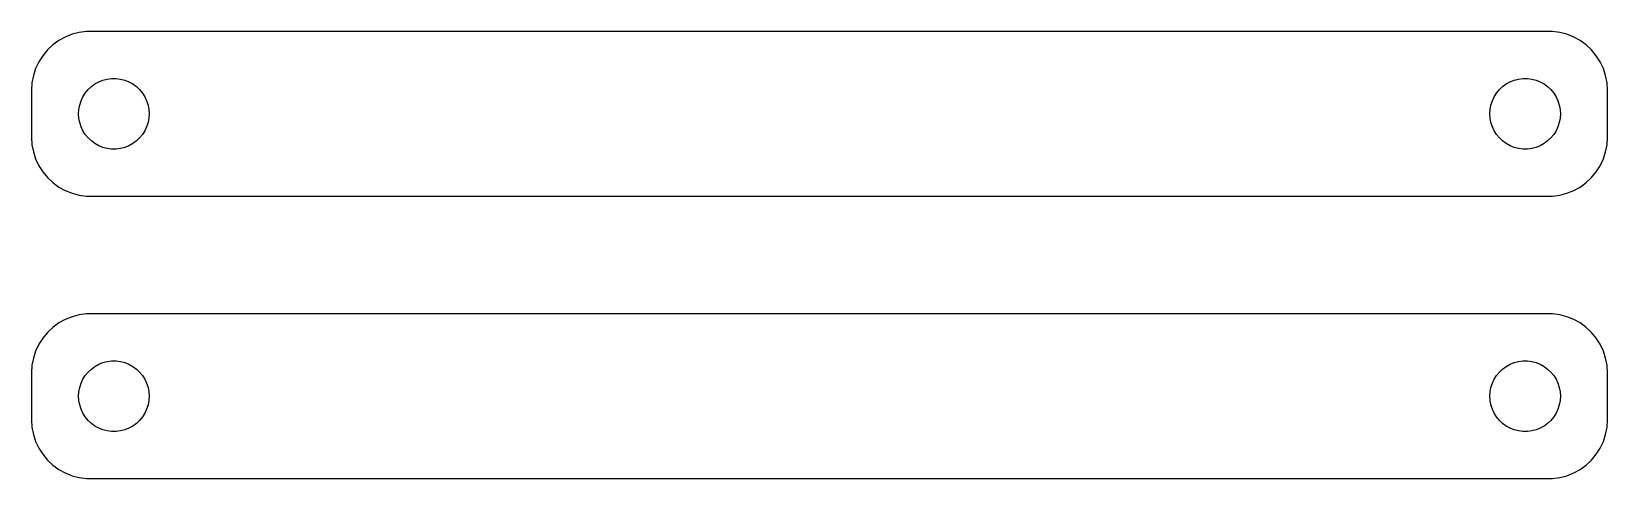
# Model space of a CAD drawing. Header units: metres. Extents: x -67 to 67, y 17 to 55.
import ezdxf

# ---------------------------------------------------------------- set-up
doc = ezdxf.new("R2010")
doc.units = ezdxf.units.M

msp = doc.modelspace()

# ---------------------------------------------------------------- linework, layer by layer
for p, q in [((-62.3139, 54.9901), (-62.9369, 54.9114)), ((62.3139, 54.9901), (-62.3139, 54.9901)), ((62.9369, 54.9114), (62.3139, 54.9901)), ((-65.1871, 53.8526), (-65.6448, 53.4227)), ((-64.6791, 54.2216), (-65.1871, 53.8526)), ((-64.1289, 54.5241), (-64.6791, 54.2216)), ((-63.5451, 54.7553), (-64.1289, 54.5241)), ((-62.9369, 54.9114), (-63.5451, 54.7553)), ((63.5451, 54.7553), (62.9369, 54.9114)), ((64.1289, 54.5241), (63.5451, 54.7553)), ((64.6791, 54.2216), (64.1289, 54.5241)), ((65.1871, 53.8526), (64.6791, 54.2216)), ((65.6448, 53.4227), (65.1871, 53.8526)), ((-66.3815, 52.4088), (-66.6489, 51.8406)), ((-66.0451, 52.9389), (-66.3815, 52.4088)), ((-65.6448, 53.4227), (-66.0451, 52.9389)), ((66.0451, 52.9389), (65.6448, 53.4227)), ((66.3815, 52.4088), (66.0451, 52.9389)), ((66.6489, 51.8406), (66.3815, 52.4088)), ((-66.8429, 51.2434), (-66.9606, 50.6267)), ((-66.6489, 51.8406), (-66.8429, 51.2434)), ((-60.927, 50.8532), (-60.5621, 50.9469)), ((-60.5621, 50.9469), (-60.1884, 50.9941)), ((-60.1884, 50.9941), (-59.8116, 50.9941)), ((-59.8116, 50.9941), (-59.4379, 50.9469)), ((-59.4379, 50.9469), (-59.0729, 50.8532)), ((59.0729, 50.8532), (59.4379, 50.9469)), ((59.4379, 50.9469), (59.8116, 50.9941)), ((59.8116, 50.9941), (60.1884, 50.9941)), ((60.1884, 50.9941), (60.5621, 50.9469)), ((60.5621, 50.9469), (60.927, 50.8532)), ((66.8429, 51.2434), (66.6489, 51.8406)), ((66.9606, 50.6267), (66.8429, 51.2434)), ((-66.9606, 50.6267), (-67, 50)), ((-67, 50), (-67, 46)), ((-62.6289, 49.4453), (-62.427, 49.7634)), ((-62.427, 49.7634), (-62.1869, 50.0536)), ((-62.1869, 50.0536), (-61.9123, 50.3115)), ((-61.9123, 50.3115), (-61.6075, 50.533)), ((-61.6075, 50.533), (-61.2773, 50.7145)), ((-61.2773, 50.7145), (-60.927, 50.8532)), ((-59.0729, 50.8532), (-58.7227, 50.7145)), ((-58.7227, 50.7145), (-58.3925, 50.533)), ((-58.3925, 50.533), (-58.0877, 50.3115)), ((-58.0877, 50.3115), (-57.8131, 50.0536)), ((-57.8131, 50.0536), (-57.5729, 49.7634)), ((-57.5729, 49.7634), (-57.3711, 49.4453)), ((57.3711, 49.4453), (57.5729, 49.7634)), ((57.5729, 49.7634), (57.8131, 50.0536)), ((57.8131, 50.0536), (58.0877, 50.3115)), ((58.0877, 50.3115), (58.3925, 50.533)), ((58.3925, 50.533), (58.7227, 50.7145)), ((58.7227, 50.7145), (59.0729, 50.8532)), ((60.927, 50.8532), (61.2773, 50.7145)), ((61.2773, 50.7145), (61.6075, 50.533)), ((61.6075, 50.533), (61.9123, 50.3115)), ((61.9123, 50.3115), (62.1869, 50.0536)), ((62.1869, 50.0536), (62.427, 49.7634)), ((62.427, 49.7634), (62.6289, 49.4453)), ((67, 50), (66.9606, 50.6267)), ((67, 46), (67, 50)), ((-63, 48), (-62.9763, 48.376)), ((-62.9763, 48.376), (-62.9057, 48.7461)), ((-62.9057, 48.7461), (-62.7893, 49.1044)), ((-62.7893, 49.1044), (-62.6289, 49.4453)), ((-57.3711, 49.4453), (-57.2107, 49.1044)), ((-57.2107, 49.1044), (-57.0942, 48.7461)), ((-57.0942, 48.7461), (-57.0237, 48.376)), ((-57.0237, 48.376), (-57, 48)), ((57, 48), (57.0237, 48.376)), ((57.0237, 48.376), (57.0942, 48.7461)), ((57.0942, 48.7461), (57.2107, 49.1044)), ((57.2107, 49.1044), (57.3711, 49.4453)), ((62.6289, 49.4453), (62.7893, 49.1044)), ((62.7893, 49.1044), (62.9057, 48.7461)), ((62.9057, 48.7461), (62.9763, 48.376)), ((62.9763, 48.376), (63, 48)), ((-62.9763, 47.624), (-63, 48)), ((-62.9057, 47.2539), (-62.9763, 47.624)), ((-62.7893, 46.8956), (-62.9057, 47.2539)), ((-57.0942, 47.2539), (-57.2107, 46.8956)), ((-57.0237, 47.624), (-57.0942, 47.2539)), ((-57, 48), (-57.0237, 47.624)), ((57.0237, 47.624), (57, 48)), ((57.0942, 47.2539), (57.0237, 47.624)), ((57.2107, 46.8956), (57.0942, 47.2539)), ((62.9057, 47.2539), (62.7893, 46.8956)), ((62.9763, 47.624), (62.9057, 47.2539)), ((63, 48), (62.9763, 47.624)), ((-67, 46), (-66.9606, 45.3733)), ((-62.6289, 46.5547), (-62.7893, 46.8956)), ((-62.427, 46.2366), (-62.6289, 46.5547)), ((-62.1869, 45.9464), (-62.427, 46.2366)), ((-61.9123, 45.6885), (-62.1869, 45.9464)), ((-61.6075, 45.467), (-61.9123, 45.6885)), ((-58.0877, 45.6885), (-58.3925, 45.467)), ((-57.8131, 45.9464), (-58.0877, 45.6885)), ((-57.5729, 46.2366), (-57.8131, 45.9464)), ((-57.3711, 46.5547), (-57.5729, 46.2366)), ((-57.2107, 46.8956), (-57.3711, 46.5547)), ((57.3711, 46.5547), (57.2107, 46.8956)), ((57.5729, 46.2366), (57.3711, 46.5547)), ((57.8131, 45.9464), (57.5729, 46.2366)), ((58.0877, 45.6885), (57.8131, 45.9464)), ((58.3925, 45.467), (58.0877, 45.6885)), ((61.9123, 45.6885), (61.6075, 45.467)), ((62.1869, 45.9464), (61.9123, 45.6885)), ((62.427, 46.2366), (62.1869, 45.9464)), ((62.6289, 46.5547), (62.427, 46.2366)), ((62.7893, 46.8956), (62.6289, 46.5547)), ((66.9606, 45.3733), (67, 46)), ((-66.9606, 45.3733), (-66.8429, 44.7566)), ((-66.8429, 44.7566), (-66.6489, 44.1594)), ((-61.2773, 45.2855), (-61.6075, 45.467)), ((-60.927, 45.1468), (-61.2773, 45.2855)), ((-60.5621, 45.0531), (-60.927, 45.1468)), ((-60.1884, 45.0059), (-60.5621, 45.0531)), ((-59.8116, 45.0059), (-60.1884, 45.0059)), ((-59.4379, 45.0531), (-59.8116, 45.0059)), ((-59.0729, 45.1468), (-59.4379, 45.0531)), ((-58.7227, 45.2855), (-59.0729, 45.1468)), ((-58.3925, 45.467), (-58.7227, 45.2855)), ((58.7227, 45.2855), (58.3925, 45.467)), ((59.0729, 45.1468), (58.7227, 45.2855)), ((59.4379, 45.0531), (59.0729, 45.1468)), ((59.8116, 45.0059), (59.4379, 45.0531)), ((60.1884, 45.0059), (59.8116, 45.0059)), ((60.5621, 45.0531), (60.1884, 45.0059)), ((60.927, 45.1468), (60.5621, 45.0531)), ((61.2773, 45.2855), (60.927, 45.1468)), ((61.6075, 45.467), (61.2773, 45.2855)), ((66.6489, 44.1594), (66.8429, 44.7566)), ((66.8429, 44.7566), (66.9606, 45.3733)), ((-66.6489, 44.1594), (-66.3815, 43.5912)), ((-66.3815, 43.5912), (-66.0451, 43.0611)), ((-66.0451, 43.0611), (-65.6448, 42.5773)), ((65.6448, 42.5773), (66.0451, 43.0611)), ((66.0451, 43.0611), (66.3815, 43.5912)), ((66.3815, 43.5912), (66.6489, 44.1594)), ((-65.6448, 42.5773), (-65.1871, 42.1474)), ((-65.1871, 42.1474), (-64.6791, 41.7784)), ((-64.6791, 41.7784), (-64.1289, 41.4759)), ((64.1289, 41.4759), (64.6791, 41.7784)), ((64.6791, 41.7784), (65.1871, 42.1474)), ((65.1871, 42.1474), (65.6448, 42.5773)), ((-64.1289, 41.4759), (-63.5451, 41.2447)), ((-63.5451, 41.2447), (-62.9369, 41.0886)), ((-62.9369, 41.0886), (-62.3139, 41.0099)), ((-62.3139, 41.0099), (62.3139, 41.0099)), ((62.3139, 41.0099), (62.9369, 41.0886)), ((62.9369, 41.0886), (63.5451, 41.2447)), ((63.5451, 41.2447), (64.1289, 41.4759)), ((-62.9369, 30.9114), (-63.5451, 30.7553)), ((-62.3139, 30.9901), (-62.9369, 30.9114)), ((62.3139, 30.9901), (-62.3139, 30.9901)), ((62.9369, 30.9114), (62.3139, 30.9901)), ((63.5451, 30.7553), (62.9369, 30.9114)), ((-65.1871, 29.8526), (-65.6448, 29.4227)), ((-64.6791, 30.2216), (-65.1871, 29.8526)), ((-64.1289, 30.5241), (-64.6791, 30.2216)), ((-63.5451, 30.7553), (-64.1289, 30.5241)), ((64.1289, 30.5241), (63.5451, 30.7553)), ((64.6791, 30.2216), (64.1289, 30.5241)), ((65.1871, 29.8526), (64.6791, 30.2216)), ((65.6448, 29.4227), (65.1871, 29.8526)), ((-66.3815, 28.4088), (-66.6489, 27.8406)), ((-66.0451, 28.9389), (-66.3815, 28.4088)), ((-65.6448, 29.4227), (-66.0451, 28.9389)), ((66.0451, 28.9389), (65.6448, 29.4227)), ((66.3815, 28.4088), (66.0451, 28.9389)), ((66.6489, 27.8406), (66.3815, 28.4088)), ((-66.8429, 27.2434), (-66.9606, 26.6267)), ((-66.6489, 27.8406), (-66.8429, 27.2434)), ((-61.2773, 26.7145), (-60.927, 26.8532)), ((-60.927, 26.8532), (-60.5621, 26.9469)), ((-60.5621, 26.9469), (-60.1884, 26.9941)), ((-60.1884, 26.9941), (-59.8116, 26.9941)), ((-59.8116, 26.9941), (-59.4379, 26.9469)), ((-59.4379, 26.9469), (-59.0729, 26.8532)), ((-59.0729, 26.8532), (-58.7227, 26.7145)), ((58.7227, 26.7145), (59.0729, 26.8532)), ((59.0729, 26.8532), (59.4379, 26.9469)), ((59.4379, 26.9469), (59.8116, 26.9941)), ((59.8116, 26.9941), (60.1884, 26.9941)), ((60.1884, 26.9941), (60.5621, 26.9469)), ((60.5621, 26.9469), (60.927, 26.8532)), ((60.927, 26.8532), (61.2773, 26.7145)), ((66.8429, 27.2434), (66.6489, 27.8406)), ((66.9606, 26.6267), (66.8429, 27.2434)), ((-66.9606, 26.6267), (-67, 26)), ((-67, 26), (-67, 22)), ((-62.6289, 25.4453), (-62.427, 25.7634)), ((-62.427, 25.7634), (-62.1869, 26.0536)), ((-62.1869, 26.0536), (-61.9123, 26.3115)), ((-61.9123, 26.3115), (-61.6075, 26.533)), ((-61.6075, 26.533), (-61.2773, 26.7145)), ((-58.7227, 26.7145), (-58.3925, 26.533)), ((-58.3925, 26.533), (-58.0877, 26.3115)), ((-58.0877, 26.3115), (-57.8131, 26.0536)), ((-57.8131, 26.0536), (-57.5729, 25.7634)), ((-57.5729, 25.7634), (-57.3711, 25.4453)), ((57.3711, 25.4453), (57.5729, 25.7634)), ((57.5729, 25.7634), (57.8131, 26.0536)), ((57.8131, 26.0536), (58.0877, 26.3115)), ((58.0877, 26.3115), (58.3925, 26.533)), ((58.3925, 26.533), (58.7227, 26.7145)), ((61.2773, 26.7145), (61.6075, 26.533)), ((61.6075, 26.533), (61.9123, 26.3115)), ((61.9123, 26.3115), (62.1869, 26.0536)), ((62.1869, 26.0536), (62.427, 25.7634)), ((62.427, 25.7634), (62.6289, 25.4453)), ((67, 26), (66.9606, 26.6267)), ((67, 22), (67, 26)), ((-63, 24), (-62.9763, 24.376)), ((-62.9763, 24.376), (-62.9057, 24.7461)), ((-62.9057, 24.7461), (-62.7893, 25.1044)), ((-62.7893, 25.1044), (-62.6289, 25.4453)), ((-57.3711, 25.4453), (-57.2107, 25.1044)), ((-57.2107, 25.1044), (-57.0942, 24.7461)), ((-57.0942, 24.7461), (-57.0237, 24.376)), ((-57.0237, 24.376), (-57, 24)), ((57, 24), (57.0237, 24.376)), ((57.0237, 24.376), (57.0942, 24.7461)), ((57.0942, 24.7461), (57.2107, 25.1044)), ((57.2107, 25.1044), (57.3711, 25.4453)), ((62.6289, 25.4453), (62.7893, 25.1044)), ((62.7893, 25.1044), (62.9057, 24.7461)), ((62.9057, 24.7461), (62.9763, 24.376)), ((62.9763, 24.376), (63, 24)), ((-62.9763, 23.624), (-63, 24)), ((-62.9057, 23.2539), (-62.9763, 23.624)), ((-62.7893, 22.8956), (-62.9057, 23.2539)), ((-62.6289, 22.5547), (-62.7893, 22.8956)), ((-57.2107, 22.8956), (-57.3711, 22.5547)), ((-57.0942, 23.2539), (-57.2107, 22.8956)), ((-57.0237, 23.624), (-57.0942, 23.2539)), ((-57, 24), (-57.0237, 23.624)), ((57.0237, 23.624), (57, 24)), ((57.0942, 23.2539), (57.0237, 23.624)), ((57.2107, 22.8956), (57.0942, 23.2539)), ((57.3711, 22.5547), (57.2107, 22.8956)), ((62.7893, 22.8956), (62.6289, 22.5547)), ((62.9057, 23.2539), (62.7893, 22.8956)), ((62.9763, 23.624), (62.9057, 23.2539)), ((63, 24), (62.9763, 23.624)), ((-67, 22), (-66.9606, 21.3733)), ((-62.427, 22.2366), (-62.6289, 22.5547)), ((-62.1869, 21.9464), (-62.427, 22.2366)), ((-61.9123, 21.6885), (-62.1869, 21.9464)), ((-61.6075, 21.467), (-61.9123, 21.6885)), ((-61.2773, 21.2855), (-61.6075, 21.467)), ((-58.3925, 21.467), (-58.7227, 21.2855)), ((-58.0877, 21.6885), (-58.3925, 21.467)), ((-57.8131, 21.9464), (-58.0877, 21.6885)), ((-57.5729, 22.2366), (-57.8131, 21.9464)), ((-57.3711, 22.5547), (-57.5729, 22.2366)), ((57.5729, 22.2366), (57.3711, 22.5547)), ((57.8131, 21.9464), (57.5729, 22.2366)), ((58.0877, 21.6885), (57.8131, 21.9464)), ((58.3925, 21.467), (58.0877, 21.6885)), ((58.7227, 21.2855), (58.3925, 21.467)), ((61.6075, 21.467), (61.2773, 21.2855)), ((61.9123, 21.6885), (61.6075, 21.467)), ((62.1869, 21.9464), (61.9123, 21.6885)), ((62.427, 22.2366), (62.1869, 21.9464)), ((62.6289, 22.5547), (62.427, 22.2366)), ((66.9606, 21.3733), (67, 22)), ((-66.9606, 21.3733), (-66.8429, 20.7566)), ((-66.8429, 20.7566), (-66.6489, 20.1594)), ((-66.6489, 20.1594), (-66.3815, 19.5912)), ((-60.927, 21.1468), (-61.2773, 21.2855)), ((-60.5621, 21.0531), (-60.927, 21.1468)), ((-60.1884, 21.0059), (-60.5621, 21.0531)), ((-59.8116, 21.0059), (-60.1884, 21.0059)), ((-59.4379, 21.0531), (-59.8116, 21.0059)), ((-59.0729, 21.1468), (-59.4379, 21.0531)), ((-58.7227, 21.2855), (-59.0729, 21.1468)), ((59.0729, 21.1468), (58.7227, 21.2855)), ((59.4379, 21.0531), (59.0729, 21.1468)), ((59.8116, 21.0059), (59.4379, 21.0531)), ((60.1884, 21.0059), (59.8116, 21.0059)), ((60.5621, 21.0531), (60.1884, 21.0059)), ((60.927, 21.1468), (60.5621, 21.0531)), ((61.2773, 21.2855), (60.927, 21.1468)), ((66.3815, 19.5912), (66.6489, 20.1594)), ((66.6489, 20.1594), (66.8429, 20.7566)), ((66.8429, 20.7566), (66.9606, 21.3733)), ((-66.3815, 19.5912), (-66.0451, 19.0611)), ((-66.0451, 19.0611), (-65.6448, 18.5773)), ((65.6448, 18.5773), (66.0451, 19.0611)), ((66.0451, 19.0611), (66.3815, 19.5912)), ((-65.6448, 18.5773), (-65.1871, 18.1474)), ((-65.1871, 18.1474), (-64.6791, 17.7784)), ((-64.6791, 17.7784), (-64.1289, 17.4759)), ((-64.1289, 17.4759), (-63.5451, 17.2447)), ((63.5451, 17.2447), (64.1289, 17.4759)), ((64.1289, 17.4759), (64.6791, 17.7784)), ((64.6791, 17.7784), (65.1871, 18.1474)), ((65.1871, 18.1474), (65.6448, 18.5773)), ((-63.5451, 17.2447), (-62.9369, 17.0886)), ((-62.9369, 17.0886), (-62.3139, 17.0099)), ((-62.3139, 17.0099), (62.3139, 17.0099)), ((62.3139, 17.0099), (62.9369, 17.0886)), ((62.9369, 17.0886), (63.5451, 17.2447))]:
    msp.add_line(p, q)

doc.saveas('drawing.dxf')
